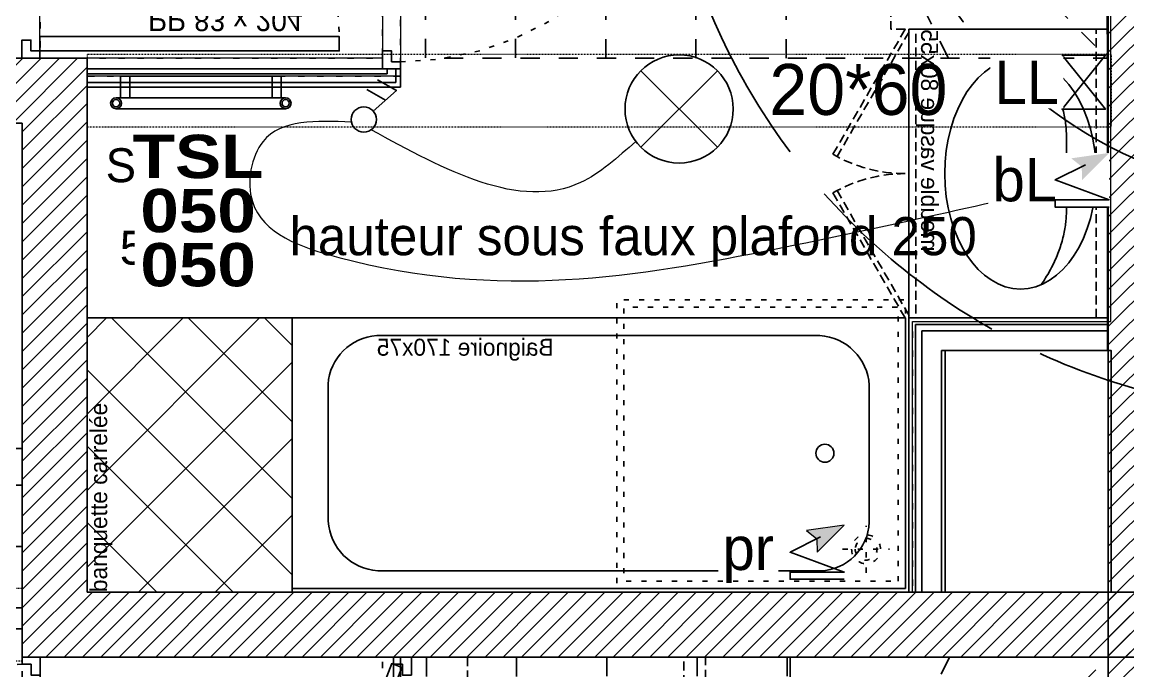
# Model space of a CAD drawing. Header units: centimetres. Extents: x 2648 to 12729, y 1890 to 6224.
# Drawn here: x 6485.9 to 6792.4, y 4130.6 to 4310.4 of the extents above; entities that cross this region are included whole.
import ezdxf

# ---------------------------------------------------------------- set-up
doc = ezdxf.new("R2010")
doc.units = ezdxf.units.CM
for name, pattern in [('ACAD_ISO02W100', [15, 12, -3]), ('Style de ligne -11', [0.347222, 0.20828, -0.138942]), ('Style de ligne -13', [0.147638, 0.098425, -0.049213]), ('Style de ligne -18', [0.164042, 0.054681, -0.109361]), ('Style de ligne -19', [0.166667, 0.055556, -0.111111]), ('Style de ligne -5', [0.20828, 0.069425, -0.138855]), ('VW-01', [0.41656, 0.20828, -0.20828])]:
    doc.linetypes.add(name, pattern=pattern)
for name, color, linetype in [('B amÈnagement intÈrieur_Hatch', 252, 'Continuous'), ('B aménagement intérieur', 252, 'Continuous'), ('B BATI-équipement-sanitaires', 252, 'Continuous'), ('B faience', 252, 'Style de ligne -11'), ('B Faux plafonds', 9, 'Continuous'), ('B GÈnÈral_Hatch', 252, 'Continuous'), ('B Général', 252, 'Continuous'), ('C ANNOTATIONS-prestations', 252, 'Continuous'), ('C ANNOTATIONS-texte', 252, 'Continuous'), ('C ANNOTATIONS-texte surfaces', 252, 'Continuous'), ('D SURFACES-shab', 252, 'Continuous'), ('F REMPLISSAGE-vert clair', 252, 'Continuous'), ('F REMPLISSAGE-vert foncé', 252, 'Continuous'), ('prlm-EAU-EF', 161, 'Continuous'), ('prlm-GT', 242, 'Continuous'), ('prlm-MOD', 64, 'Continuous')]:
    doc.layers.add(name, color=color, linetype=linetype)
for name, color, linetype, lineweight in [('B BATI-structure', 252, 'VW-01', 18), ('prlm-CHAUFF-CONV', 1, 'Continuous', 25), ('prlm-ELEC-CFO', 10, 'Continuous', 25)]:
    doc.layers.add(name, color=color, linetype=linetype, lineweight=lineweight)
doc.layers.add('prlm-ZEROPLOT', color=254, linetype='Continuous', plot=False)
doc.styles.add('Eurostile', font='Eurosti.TTF')
doc.styles.add('Eurostile (italic)', font='Eurostib.TTF')
doc.styles.add('prlm-chauff-rad', font='ariblk.ttf', dxfattribs={"height": 12})
doc.styles.add('prlm-elec-cfo', font='comic.ttf', dxfattribs={"height": 12})
pattern_1 = [(45, (0, 0), (2.4253472, -2.6458333), [])]

# ---------------------------------------------------------------- blocks, each defined once
blk = doc.blocks.new('A 80.Escalier duplex bas BAT A')
at = {"layer": 'B amÈnagement intÈrieur_Hatch', "linetype": 'Continuous'}
blk.add_hatch(color=250, dxfattribs=at).paths.add_polyline_path([(57.67, -31.47), (56.33, -36.46), (54.99, -31.47)])
at = {"layer": 'B aménagement intérieur', "linetype": 'Continuous'}
for p, q in [((-62.67, 14.13), (-62.67, 104)), ((-37.67, 14.13), (-37.67, 104)), ((-12.67, 14.13), (-12.67, 104)), ((12.33, 104.04), (12.33, -13.96)), ((12.33, 14.04), (101.33, 104.04)), ((12.58, 14.16), (57.33, 104.04)), ((12.58, 14.16), (101.33, 59.04)), ((12.33, -13.96), (101.33, -13.96))]:
    blk.add_line(p, q, dxfattribs=at)
at = {"layer": 'B aménagement intérieur', "linetype": 'Continuous', "flags": 128}
for points in [[(-87.67, 104.04), (101.33, 104.04), (101.33, 14.16), (-87.67, 14.16)], [(57.67, -31.47), (56.33, -36.46), (54.99, -31.47)]]:
    blk.add_lwpolyline(points, close=True, dxfattribs=at)
for points in [[(101.33, -58.96), (101.33, 104.04), (12.33, 104.04)], [(-87.67, 59.04), (56.33, 59.04), (56.33, -36.46)]]:
    blk.add_lwpolyline(points, dxfattribs=at)
at = {"layer": 'B aménagement intérieur', "linetype": 'VW-01', "ltscale": 25.4, "flags": 128}
blk.add_lwpolyline([(-87.67, -13.96), (-87.67, -103.96), (101.33, -103.96), (101.33, -58.96), (12.33, -13.96)], close=True, dxfattribs=at)
at = {"layer": 'C ANNOTATIONS-prestations', "linetype": 'VW-01', "ltscale": 25.4}
for p, q in [((-62.67, -13.96), (-62.67, -103.96)), ((-37.67, -103.96), (-37.67, -13.96)), ((-12.67, -103.96), (-12.67, -13.96)), ((12.33, -13.96), (101.33, -103.96)), ((12.33, -103.96), (12.33, -13.96)), ((12.33, -14.09), (57.33, -103.96))]:
    blk.add_line(p, q, dxfattribs=at)
at = {"layer": 'C ANNOTATIONS-prestations', "linetype": 'VW-01', "ltscale": 25.4, "flags": 128}
blk.add_lwpolyline([(56.33, -36.46), (56.33, -58.96), (-87.67, -58.96)], dxfattribs=at)
at = {"layer": 'C ANNOTATIONS-prestations', "attachment_point": 1, "line_spacing_factor": 0.894142, "style": 'Eurostile'}
for s, insert, char_height in [('1', (-87.67, 103.17), 4.71), ('2', (-61.67, 103.17), 4.71), ('3', (-35.84, 103.17), 4.71), ('4', (-9.51, 103.17), 4.71), ('5', (12.33, 103.17), 4.71), ('6', (61.44, 103.17), 4.71), ('7', (98, 80.7), 4.71), ('8', (97, 31.46), 4.71), ('9', (97, 8.78), 4.71), ('10', (92.67, -20.82), 4.706)]:
    blk.add_mtext(s, dxfattribs=dict(at, insert=insert, char_height=char_height))
at = {"layer": 'C ANNOTATIONS-prestations', "insert": (-87.67, 39.53), "char_height": 4.706, "width": 140.2655, "attachment_point": 1, "line_spacing_factor": 0.894142, "style": 'Eurostile'}
blk.add_mtext('escalier 18 hts de 17,8 cm\\Pgiron 25 cm\\PLargeur 90 cm\\P', dxfattribs=at)
blk = doc.blocks.new('A 80.PP 80')
at = {"layer": 'B Général', "flags": 128}
blk.add_lwpolyline([(-43, 2.5), (-43, 85.5), (-39, 85.5), (-39, 2.5)], close=True, dxfattribs=at)
at = {"layer": 'B Général', "linetype": 'Style de ligne -18', "ltscale": 25.4, "flags": 128}
blk.add_lwpolyline([(46, 2.5), (45.27, 13.33), (43.1, 23.98), (39.53, 34.26), (34.61, 44), (28.44, 53.03), (21.1, 61.19), (12.74, 68.35), (3.5, 74.38), (-6.47, 79.18), (-17, 82.67), (-27.91, 84.79), (-39, 85.5)], dxfattribs=at)
at = {"layer": 'B Général', "linetype": 'Continuous', "flags": 128}
for points in [[(-45, 2.5), (-43, 2.5), (-43, 0), (-40, 0), (-40, -2.5), (-45, -2.5)], [(48, 2.5), (46, 2.5), (46, 0), (43, 0), (43, -2.5), (48, -2.5), (48, -2.5), (48, -2.5), (48, 1.79), (48, 1.79)]]:
    blk.add_lwpolyline(points, close=True, dxfattribs=at)
at = {"layer": 'C ANNOTATIONS-prestations', "insert": (-37.5, 32.5), "char_height": 5.8825, "attachment_point": 1, "rotation": 90, "line_spacing_factor": 0.894142, "style": 'Eurostile'}
blk.add_mtext('PP 83 x 204', dxfattribs=at)
blk = doc.blocks.new('A 80.porte 80 demi ouverture')
at = {"layer": 'B Général', "linetype": 'Continuous', "flags": 128}
for points in [[(37.11, 33.79), (38.18, 30.99), (-42.1, 0.17), (-43.18, 2.97)], [(-45, 2.5), (-43, 2.5), (-43, 0), (-40, 0), (-40, -2.5), (-45, -2.5)], [(45, 2.5), (43, 2.5), (43, 0), (40, 0), (40, -2.5), (45, -2.5), (45, -2.5), (45, -2.5), (45, 1.79)]]:
    blk.add_lwpolyline(points, close=True, dxfattribs=at)
at = {"layer": 'B Général', "linetype": 'Continuous'}
blk.add_arc((-43, 2.5), 86, 0, 19.3349, dxfattribs=at)
at = {"layer": 'C ANNOTATIONS-prestations', "insert": (-23.84, 5.78), "char_height": 7.059, "attachment_point": 1, "rotation": 21, "line_spacing_factor": 0.894142, "style": 'Eurostile'}
blk.add_mtext('PP 80 x 204\\P', dxfattribs=at)
blk = doc.blocks.new('A 80.Lave Linge')
at = {"layer": 'B Général', "linetype": 'Style de ligne -13', "ltscale": 25.4, "flags": 128}
blk.add_lwpolyline([(-29.47, 30), (-29.47, 36), (30.53, 36), (30.53, 30)], dxfattribs=at)
blk.add_lwpolyline([(-29.47, 30), (30.53, 30), (30.53, -30), (-29.47, -30)], close=True, dxfattribs=at)
at = {"layer": 'B Général', "insert": (0, 0), "char_height": 7.059, "attachment_point": 5, "line_spacing_factor": 0.894142, "style": 'Eurostile'}
blk.add_mtext('LL', dxfattribs=at)
blk = doc.blocks.new('A 80.Sèche-serviette')
at = {"layer": 'B GÈnÈral_Hatch', "linetype": 'Continuous'}
h = blk.add_hatch(dxfattribs=at)
h.set_pattern_fill('H_BARDAGE V 150', color=256, style=0, pattern_type=2)
h.set_pattern_definition([(90, (0, 3.493), (17, 0), [])])
h.paths.add_polyline_path([(-25, 8.4925), (25, 8.4925), (25, -1.5075), (-25, -1.5075)])
at = {"layer": 'B Général', "linetype": 'Continuous', "flags": 128}
blk.add_lwpolyline([(-25, 8.4925), (25, 8.4925), (25, -1.5075), (-25, -1.5075)], close=True, dxfattribs=at)
at = {"layer": 'C ANNOTATIONS-prestations', "insert": (25, -8.4925), "char_height": 4.706, "width": 50, "attachment_point": 9, "line_spacing_factor": 0.894142, "style": 'Eurostile'}
blk.add_mtext('SS 50x10', dxfattribs=at)
blk = doc.blocks.new('A 80.Groupe-11-1')
at = {"layer": 'B Général', "linetype": 'Continuous'}
for p, q in [((6485.89, 4134.39), (6490.89, 4134.39)), ((6593.81, 4134.39), (6588.81, 4134.39))]:
    blk.add_line(p, q, dxfattribs=at)
at = {"layer": 'D SURFACES-shab', "flags": 128}
for points in [[(6588.81, 4134.39), (6490.89, 4134.39), (6490.89, 3926.39), (6598.81, 3926.39), (6598.81, 4016.26), (6588.81, 4016.26)], [(6698.81, 4134.39), (6698.81, 4044.39), (6590.81, 4044.39), (6590.81, 4134.39)]]:
    blk.add_lwpolyline(points, close=True, dxfattribs=at)
at = {"layer": 'B aménagement intérieur'}
for name, p, rotation in [('A 80.Sèche-serviette', (6477.4, 4167.2), 270), ('A 80.PP 80', (6488.39, 4086.39), 90)]:
    blk.add_blockref(name, p, dxfattribs=dict(at, rotation=rotation))
at = {"layer": 'B aménagement intérieur', "xscale": -1}
for name, p, rotation in [('A 80.porte 80 demi ouverture', (6591.31, 4089.39), 90), ('A 80.Lave Linge', (6639.31, 4103.86), 270)]:
    blk.add_blockref(name, p, dxfattribs=dict(at, rotation=rotation))
at = {"layer": 'B Général', "xscale": -1, "rotation": 180}
blk.add_blockref('A 80.Escalier duplex bas BAT A', (6685.64, 4030.42), dxfattribs=at)
blk = doc.blocks.new('xi.TSL-050-050')
at = {"layer": 'prlm-CHAUFF-CONV', "linetype": 'ByBlock', "lineweight": -2}
h = blk.add_hatch(color=0, dxfattribs=at)
edge = h.paths.add_edge_path()
edge.add_arc((-23.5, 7.5), 1.5, 0, 360)
edge = h.paths.add_edge_path(flags=17)
edge.add_arc((-23.5, 7.5), 1, 0, 360)
edge = h.paths.add_edge_path()
edge.add_arc((23.5, 7.5), 1.5, 0, 360)
edge = h.paths.add_edge_path(flags=17)
edge.add_arc((23.5, 7.5), 1, 0, 360)
at = {"layer": 'prlm-CHAUFF-CONV', "color": 0, "linetype": 'ByBlock', "lineweight": -2, "flags": 128}
for points in [[(23.5, 9), (-23.5, 9)], [(23.5, 6), (-23.5, 6)]]:
    blk.add_lwpolyline(points, dxfattribs=at)
at = {"layer": 'prlm-CHAUFF-CONV', "color": 0, "linetype": 'ByBlock', "lineweight": -2}
for points in [[(-19.73, 0), (-22.27, 0), (-22.27, 6), (-19.73, 6)], [(19.73, 0), (22.27, 0), (22.27, 6), (19.73, 6)]]:
    blk.add_lwpolyline(points, close=True, dxfattribs=at)
for centre, radius in [((-23.5, 7.5), 1.5), ((-23.5, 7.5), 1), ((23.5, 7.5), 1.5), ((23.5, 7.5), 1)]:
    blk.add_circle(centre, radius, dxfattribs=at)
at = {"layer": 'prlm-ZEROPLOT', "linetype": 'ByBlock', "lineweight": -2, "flags": 128}
blk.add_lwpolyline([(-21, 0), (21, 0)], dxfattribs=at)
blk = doc.blocks.new('xi.PTCE')
at = {"layer": 'prlm-ELEC-CFO', "color": 0}
for points in [[(-10.61, 10.61), (10.61, -10.61)], [(10.61, 10.61), (-10.61, -10.61)]]:
    blk.add_lwpolyline(points, dxfattribs=at)
at = {"layer": 'prlm-ELEC-CFO', "color": 0, "linetype": 'ByBlock'}
blk.add_circle((0, 0), 15, dxfattribs=at)
blk = doc.blocks.new('xi.dchrob')
at = {"layer": 'prlm-ZEROPLOT', "color": 253, "linetype": 'ACAD_ISO02W100', "ltscale": 5}
for radius in [180, 120]:
    blk.add_circle((13.38, 0), radius, dxfattribs=at)
blk = doc.blocks.new('xi.LLrob')
at = {"layer": 'prlm-EAU-EF', "color": 0}
blk.add_lwpolyline([(-6, 7.5), (6, 7.5), (-6, -7.5), (6, -7.5)], close=True, dxfattribs=at)
blk = doc.blocks.new('xi.DA')
at = {"layer": 'prlm-ELEC-CFO', "color": 0}
for points in [[(0.61, -1.67), (7.04, 4.05), (1.81, 7.01)], [(4.05, 1.39), (-1.17, 4.34)]]:
    blk.add_lwpolyline(points, dxfattribs=at)
blk.add_circle((-2, -4), 3.5, dxfattribs=at)
blk = doc.blocks.new('xi.BL')
at = {"color": 0, "lineweight": 5}
blk.add_wipeout([(-7.5, -7.5), (7.5, -7.5), (7.5, 7.5), (-7.5, 7.5)], dxfattribs=at).dxf.layer = 'prlm-ELEC-CFO'
at = {"layer": 'prlm-ELEC-CFO', "lineweight": 5}
blk.add_hatch(color=0, dxfattribs=at).paths.add_polyline_path([(-3, 6), (-0.1, 3.7), (0, 0), (7.5, 7.5)])
at = {"layer": 'prlm-ELEC-CFO', "color": 0}
blk.add_lwpolyline([(0.95, 4.23), (-7.5, 0), (7.5, -5.5), (-7.5, -5.5), (-7.5, -7.5), (7.5, -7.5)], dxfattribs=at)
blk = doc.blocks.new('A 80.Groupe-3-1')
at = {"layer": 'B Général', "linetype": 'Continuous'}
for centre, major_axis, ratio in [((0, -24.07), (32, 0), 0.65625), ((0, -6.97), (1.5, 0), 1), ((0, -17.15), (2.5, 0), 1)]:
    blk.add_ellipse(centre, major_axis=major_axis, ratio=ratio, dxfattribs=at)
for points in [[(-30.82, -18.37), (-20.7, -11.37), (-9.74, -11.32), (-4.71, -11.3), (0, -11.3)], [(30.82, -18.37), (20.7, -11.37), (9.74, -11.32), (4.71, -11.3), (0, -11.3)]]:
    blk.add_open_spline(points, degree=2, knots=[0, 0, 0, 1, 1, 2, 2, 2], dxfattribs=at)
blk.add_open_spline([(-30.45, -17.59), (-30.5, -17.61), (-30.55, -17.64)], degree=2, dxfattribs=at)
blk = doc.blocks.new('A 80.meuble vasque 80x60')
at = {"layer": 'B BATI-équipement-sanitaires', "linetype": 'Style de ligne -13', "ltscale": 25.4, "flags": 128}
for points in [[(-40, -3.07), (40, -3.07), (40, -53.07), (-40, -53.07)], [(-40, -56.07), (-5.36, -76.07), (-4.71, -74.94), (-39.35, -54.94)], [(40, -56.07), (5.36, -76.07), (4.71, -74.94), (39.35, -54.94)]]:
    blk.add_lwpolyline(points, close=True, dxfattribs=at)
at = {"layer": 'B BATI-équipement-sanitaires', "linetype": 'Style de ligne -13', "ltscale": 25.4}
for centre, start, end in [((-40, -56.07), 330, 0), ((40, -56.07), 180, 210)]:
    blk.add_arc(centre, 40, start, end, dxfattribs=at)
at = {"layer": 'B Général', "flags": 128}
blk.add_lwpolyline([(-40, 0), (40, 0), (40, -55), (-40, -55)], close=True, dxfattribs=at)
at = {"layer": 'B Général'}
blk.add_blockref('A 80.Groupe-3-1', (0, 0), dxfattribs=at)
at = {"layer": 'C ANNOTATIONS-prestations', "insert": (40, -53.07), "char_height": 4.706, "width": 80, "attachment_point": 9, "line_spacing_factor": 0.894142, "style": 'Eurostile'}
blk.add_mtext('meuble vasque 80x55', dxfattribs=at)
blk = doc.blocks.new('A 80.Groupe-4-1')
at = {"layer": 'B Général', "linetype": 'Style de ligne -19', "ltscale": 25.4}
for p, q in [((-29.11, -35.61), (-29.11, -22.61)), ((-22.61, -29.11), (-35.61, -29.11))]:
    blk.add_line(p, q, dxfattribs=at)
at = {"layer": 'B Général', "linetype": 'Style de ligne -19', "ltscale": 25.4, "flags": 128}
for points in [[(-40, -40), (-40, 40), (40, 40), (40, -40)], [(-38, -38), (-38, 38), (38, 38), (38, -38)]]:
    blk.add_lwpolyline(points, close=True, dxfattribs=at)
at = {"layer": 'B Général', "linetype": 'Style de ligne -19', "ltscale": 25.4}
for radius in [4, 3]:
    blk.add_circle((-29.11, -29.11), radius, dxfattribs=at)
blk = doc.blocks.new('A 80.Douche pointillée')
at = {"layer": 'B Général'}
blk.add_blockref('A 80.Groupe-4-1', (0, 0), dxfattribs=at)
blk = doc.blocks.new('A 80.Baignoire 75_170')
at = {"layer": 'B faience', "lineweight": 18, "flags": 128}
blk.add_lwpolyline([(-85, 38.5), (-85, -37.5), (86, -37.5)], dxfattribs=at)
at = {"layer": 'B Général', "linetype": 'Continuous', "flags": 128}
blk.add_lwpolyline([(-84, -36.5), (-84, 38.5), (86, 38.5), (86, -36.5)], close=True, dxfattribs=at)
blk.add_lwpolyline([(-74, -17.85), (-74, 19.85, -0.379059), (-60.25, 33.6), (62.5, 33.6, -0.377778), (76, 20.1), (76, -17.85, -0.374545), (62.25, -31.6), (-60.5, -31.6, -0.392593), (-74, -18.1)], format="xyb", close=True, dxfattribs=at)
at = {"layer": 'B Général', "linetype": 'Continuous'}
blk.add_circle((-61.7, 1), 2.5, dxfattribs=at)
at = {"layer": 'B Général'}
blk.add_blockref('A 80.Douche pointillée', (-44, 3.5), dxfattribs=at)
at = {"layer": 'C ANNOTATIONS-prestations', "insert": (62.5, 26.61), "char_height": 4.706, "width": 80, "attachment_point": 9, "line_spacing_factor": 0.894142, "style": 'Eurostile'}
blk.add_mtext('Baignoire 170x75', dxfattribs=at)
blk = doc.blocks.new('xi.PR')
at = {"layer": 'prlm-ELEC-CFO', "lineweight": 5}
blk.add_hatch(color=0, dxfattribs=at).paths.add_polyline_path([(-3, 6), (-0.1, 3.7), (0, 0), (7.5, 7.5)])
at = {"layer": 'prlm-ELEC-CFO', "color": 0, "lineweight": 5, "flags": 128}
blk.add_lwpolyline([(-3, 6), (-0.1, 3.7), (0, 0), (7.5, 7.5)], close=True, dxfattribs=at)
at = {"layer": 'prlm-ELEC-CFO', "color": 0}
blk.add_lwpolyline([(0.95, 4.23), (-7.5, 0), (7.5, -5.5), (-7.5, -5.5), (-7.5, -7.5), (7.5, -7.5)], dxfattribs=at)

msp = doc.modelspace()

# ---------------------------------------------------------------- hatches: boundary and pattern name
at = {"layer": 'B GÈnÈral_Hatch', "linetype": 'Continuous'}
h = msp.add_hatch(dxfattribs=at)
h.set_pattern_fill('50_BETON', color=256, style=0, pattern_type=2)
h.set_pattern_definition(pattern_1)
h.paths.add_polyline_path([(6786.972, 3541.389), (6806.972, 3541.389), (6806.972, 4895.389), (6786.972, 4895.389)])
h = msp.add_hatch(dxfattribs=at)
h.set_pattern_fill('50_BETON', color=256, style=0, pattern_type=2)
h.set_pattern_definition(pattern_1)
h.paths.add_polyline_path([(6503.888, 4300.389), (6225.888, 4300.389), (6225.888, 4282.389), (6485.888, 4282.389)])
h = msp.add_hatch(dxfattribs=at)
h.set_pattern_fill('50_BETON', color=256, style=0, pattern_type=2)
h.set_pattern_definition(pattern_1)
h.paths.add_polyline_path([(6503.888, 4300.389), (6485.888, 4282.389), (6485.888, 4134.389), (6503.888, 4152.389)])
h = msp.add_hatch(dxfattribs=at)
h.set_pattern_fill('FAIENCE 15X15', color=256, angle=135, style=0, pattern_type=2)
h.set_pattern_definition([(135, (6541.856, 4154.888), (9.8784, 11.288), []), (45, (6541.856, 4154.888), (-10.8173, 10.3916), [])])
h.paths.add_polyline_path([(6503.888, 4152.389), (6503.888, 4228.389), (6560.709, 4228.389), (6560.709, 4152.389)])
h = msp.add_hatch(dxfattribs=at)
h.set_pattern_fill('50_BETON', color=256, style=0, pattern_type=2)
h.set_pattern_definition(pattern_1)
h.paths.add_polyline_path([(6503.888, 4152.389), (6485.888, 4134.389), (6796.972, 4134.389), (6796.972, 4152.389)])

# ---------------------------------------------------------------- linework, layer by layer
at = {"layer": 'B aménagement intérieur', "linetype": 'Continuous'}
for p, q in [((6585.811, 4297.389), (6503.888, 4297.389)), ((6590.811, 4292.389), (6503.888, 4292.389))]:
    msp.add_line(p, q, dxfattribs=at)
at = {"layer": 'B BATI-structure', "flags": 128}
for points in [[(6503.888, 4281.389), (6787.811, 4281.389), (6787.811, 4301.389), (6503.888, 4301.389)], [(5931.888, 4133.389), (6485.888, 4133.389), (6485.888, 4153.389), (5931.888, 4153.389)]]:
    msp.add_lwpolyline(points, close=True, dxfattribs=at)
at = {"layer": 'B Faux plafonds', "linetype": 'Style de ligne -5', "ltscale": 25.4, "flags": 128}
for points in [[(6490.888, 4574.889), (6490.852, 4300.389), (6585.775, 4300.389), (6585.788, 4395.387), (6585.811, 4395.387), (6585.811, 4508.387), (6585.803, 4508.387), (6585.811, 4574.889)], [(6590.811, 4390.387), (6590.811, 4295.389), (6503.888, 4295.389), (6503.888, 4152.389), (6732.709, 4152.389), (6732.709, 4228.389), (6786.698, 4228.389), (6786.698, 4390.387)], [(6786.777, 3551.389), (6786.777, 3921.389), (6485.888, 3921.389), (6485.888, 4282.389), (6225.888, 4282.389), (6226.49, 4127.408), (6281.428, 4127.458), (6280.791, 4036.469), (6225.853, 4036.419), (6225.888, 3551.389)], [(6490.888, 4134.389), (6490.852, 3926.389), (6585.775, 3926.389), (6585.788, 3998.373), (6585.811, 3998.373), (6585.811, 4083.998), (6585.803, 4083.998), (6585.811, 4134.389)]]:
    msp.add_lwpolyline(points, close=True, dxfattribs=at)
at = {"layer": 'B Général', "linetype": 'Continuous', "lineweight": 18}
for p, q in [((6786.972, 3541.389), (6786.972, 4895.389)), ((6225.888, 4300.389), (6503.888, 4300.389)), ((6503.888, 4300.389), (6503.888, 4152.389)), ((6225.888, 4282.389), (6485.888, 4282.389)), ((6485.888, 4282.389), (6485.888, 4134.389)), ((6503.888, 4152.389), (6796.972, 4152.389)), ((6485.888, 4134.389), (6796.972, 4134.389))]:
    msp.add_line(p, q, dxfattribs=at)
at = {"layer": 'B Général', "linetype": 'Continuous'}
for p, q in [((6786.972, 3541.389), (6786.972, 4895.389)), ((6225.888, 4300.389), (6503.888, 4300.389)), ((6485.811, 4300.389), (6490.811, 4300.389)), ((6503.888, 4300.389), (6503.888, 4152.389)), ((6585.811, 4297.389), (6585.811, 4297.387)), ((6590.811, 4297.387), (6585.811, 4297.387)), ((6590.811, 4292.389), (6590.811, 4297.387)), ((6225.888, 4282.389), (6485.888, 4282.389)), ((6485.888, 4282.389), (6485.888, 4134.389)), ((6731.709, 4152.389), (6731.709, 4228.389)), ((6731.709, 4228.389), (6786.711, 4228.389)), ((6786.711, 4219.389), (6786.711, 4228.389)), ((6740.709, 4152.389), (6740.709, 4219.389)), ((6740.709, 4219.389), (6786.711, 4219.389)), ((6503.888, 4152.389), (6796.972, 4152.389)), ((6485.888, 4134.389), (6796.972, 4134.389))]:
    msp.add_line(p, q, dxfattribs=at)
at = {"layer": 'B Général', "linetype": 'Continuous', "flags": 128}
msp.add_lwpolyline([(6503.888, 4152.389), (6503.888, 4228.389), (6560.709, 4228.389), (6560.709, 4152.389)], close=True, dxfattribs=at)
at = {"layer": 'D SURFACES-shab', "lineweight": 18, "flags": 128}
for points in [[(6585.811, 4300.389), (6503.888, 4300.389), (6490.811, 4300.389), (6490.811, 4574.889), (6585.811, 4574.889)], [(6503.888, 4152.389), (6543.888, 4152.389), (6732.709, 4152.389), (6732.709, 4227.389), (6787.703, 4227.389), (6787.699, 4300.5), (6787.675, 4390.387), (6590.811, 4390.387), (6590.811, 4295.389), (6503.888, 4295.389)]]:
    msp.add_lwpolyline(points, close=True, dxfattribs=at)
at = {"layer": 'F REMPLISSAGE-vert clair'}
for p, q in [((6587.111, 4296.089), (6587.111, 4297.387)), ((6589.511, 4293.689), (6589.511, 4297.387)), ((6587.111, 4296.089), (6503.888, 4296.089)), ((6589.511, 4293.689), (6503.888, 4293.689)), ((6733.509, 4152.389), (6733.509, 4226.589)), ((6733.509, 4226.589), (6786.711, 4226.589)), ((6735.309, 4152.389), (6735.309, 4224.789)), ((6735.309, 4152.389), (6735.309, 4224.789)), ((6735.309, 4224.789), (6786.711, 4224.789)), ((6735.309, 4224.789), (6786.711, 4224.789))]:
    msp.add_line(p, q, dxfattribs=at)
at = {"layer": 'F REMPLISSAGE-vert clair', "linetype": 'Continuous'}
for p, q in [((6740.709, 4152.389), (6740.709, 4219.389)), ((6740.709, 4219.389), (6786.711, 4219.389))]:
    msp.add_line(p, q, dxfattribs=at)
at = {"layer": 'F REMPLISSAGE-vert foncé', "linetype": 'Continuous'}
for p, q in [((6585.811, 4297.389), (6503.888, 4297.389)), ((6585.811, 4297.389), (6585.811, 4297.387)), ((6590.811, 4292.389), (6590.811, 4297.387)), ((6590.811, 4292.389), (6503.888, 4292.389)), ((6731.709, 4152.389), (6731.709, 4228.389)), ((6731.709, 4228.389), (6786.711, 4228.389))]:
    msp.add_line(p, q, dxfattribs=at)
at = {"layer": 'F REMPLISSAGE-vert foncé'}
for p, q in [((6587.111, 4296.089), (6587.111, 4297.387)), ((6589.511, 4293.689), (6589.511, 4297.387)), ((6587.111, 4296.089), (6503.888, 4296.089)), ((6589.511, 4293.689), (6503.888, 4293.689)), ((6733.509, 4152.389), (6733.509, 4226.589)), ((6733.509, 4226.589), (6786.711, 4226.589))]:
    msp.add_line(p, q, dxfattribs=at)
at = {"layer": 'prlm-ELEC-CFO', "lineweight": 13}
msp.add_spline([(6655.98, 4277.334), (6640.699, 4265.931), (6582.609, 4280.532)], degree=3, dxfattribs=at)
at = {"layer": 'prlm-GT'}
msp.add_lwpolyline([(6787.72, 4152.389), (6741.709, 4152.389), (6741.709, 4219.389), (6787.72, 4219.389)], close=True, dxfattribs=at)

# ---------------------------------------------------------------- block references
at = {"layer": 'B aménagement intérieur', "xscale": -1}
for name, p, rotation in [('A 80.PP 80', (6488.311, 4345.389), 270), ('A 80.Lave Linge', (6756.164, 4344.389), 180), ('A 80.meuble vasque 80x60', (6786.711, 4268.389), 270)]:
    msp.add_blockref(name, p, dxfattribs=dict(at, rotation=rotation))
at = {"layer": 'B aménagement intérieur', "rotation": 270}
msp.add_blockref('A 80.PP 80', (6588.311, 4345.387), dxfattribs=at)
at = {"layer": 'B aménagement intérieur'}
msp.add_blockref('A 80.Groupe-11-1', (0, 0), dxfattribs=at)
at = {"layer": 'B aménagement intérieur', "xscale": -1}
msp.add_blockref('A 80.Baignoire 75_170', (6646.709, 4189.889), dxfattribs=at)
at = {"layer": 'B Général'}
msp.add_blockref('A 80.Escalier duplex bas BAT A', (6685.34, 4404.352), dxfattribs=at)
at = {"layer": 'prlm-CHAUFF-CONV', "rotation": 179.9999999999984}
msp.add_blockref('xi.TSL-050-050', (6535.431, 4295.389), dxfattribs=at)
at = {"layer": 'prlm-EAU-EF'}
msp.add_blockref('xi.LLrob', (6780.142, 4293.707), dxfattribs=at)
at = {"layer": 'prlm-ELEC-CFO'}
for name, p in [('xi.PTCE', (6668.001, 4286.305)), ('xi.DA', (6582.587, 4287.389)), ('xi.PR', (6706.281, 4163.455))]:
    msp.add_blockref(name, p, dxfattribs=at)
at = {"layer": 'prlm-MOD', "rotation": 270}
msp.add_blockref('xi.dchrob', (6842.932, 4395.603), dxfattribs=at)

# ---------------------------------------------------------------- texts
at = {"layer": 'B BATI-structure', "insert": (6717.689, 4298.785), "char_height": 14.118, "width": 80.46836, "attachment_point": 2, "rotation": 0, "line_spacing_factor": 0.894142, "style": 'Eurostile'}
msp.add_mtext('20*60', dxfattribs=at)
at = {"layer": 'C ANNOTATIONS-prestations', "insert": (6560, 4242.568), "char_height": 10.5885, "width": 216.38892, "attachment_point": 7, "line_spacing_factor": 0.894142, "style": 'Eurostile (italic)'}
msp.add_mtext('hauteur sous faux plafond {\\fEurostile|b0|i0|c0|p0;250}', dxfattribs=at)
at = {"layer": 'C ANNOTATIONS-prestations', "insert": (6510.873, 4152.389), "char_height": 4.706, "width": 71.76145, "attachment_point": 7, "rotation": 90, "line_spacing_factor": 0.894142, "style": 'Eurostile'}
msp.add_mtext('banquette carrelée', dxfattribs=at)
at = {"layer": 'C ANNOTATIONS-texte', "insert": (6522, 4265.877), "char_height": 9.412, "attachment_point": 8, "line_spacing_factor": 0.894142, "style": 'Eurostile'}
msp.add_mtext('SDB', dxfattribs=at)
at = {"layer": 'C ANNOTATIONS-texte surfaces', "insert": (6531.057, 4258.234), "char_height": 9.412, "attachment_point": 2, "line_spacing_factor": 0.894142, "style": 'Eurostile'}
msp.add_mtext('5,5 m{\\H0.6667x;\\S2^ ;}', dxfattribs=at)

# ---------------------------------------------------------------- next in the draw order: texts
at = {"layer": 'prlm-CHAUFF-CONV', "lineweight": 20, "insert": (6534.663, 4258.059), "char_height": 12, "width": 32.8236, "attachment_point": 5, "line_spacing_factor": 0.75, "style": 'prlm-chauff-rad', "bg_fill": 3, "box_fill_scale": 1.1, "bg_fill_color": 256, "bg_fill_transparency": 0}
msp.add_mtext('TSL\\P050\\P050', dxfattribs=at)
at = {"layer": 'prlm-EAU-EF', "lineweight": 20, "insert": (6764.395, 4293.704), "char_height": 12, "attachment_point": 5, "line_spacing_factor": 0.8, "style": 'prlm-elec-cfo', "bg_fill": 3, "box_fill_scale": 1.1, "bg_fill_color": 256, "bg_fill_transparency": 0}
msp.add_mtext('LL', dxfattribs=at)
at = {"layer": 'prlm-ELEC-CFO', "lineweight": 20, "insert": (6687.182, 4162.719), "char_height": 12, "attachment_point": 5, "line_spacing_factor": 0.8, "style": 'prlm-elec-cfo', "bg_fill": 3, "box_fill_scale": 1.1, "bg_fill_color": 256, "bg_fill_transparency": 0}
msp.add_mtext('pr', dxfattribs=at)

# ---------------------------------------------------------------- next in the draw order: linework, layer by layer
at = {"layer": 'prlm-ELEC-CFO', "lineweight": 13}
msp.add_spline([(6577.167, 4282.644), (6552.679, 4277.308), (6549.712, 4260.651), (6573.683, 4245.135), (6695.367, 4247.645), (6778.926, 4265.899)], degree=3, dxfattribs=at)

# ---------------------------------------------------------------- next in the draw order: texts
at = {"layer": 'prlm-ELEC-CFO', "lineweight": 20, "insert": (6763.814, 4266.624), "char_height": 12, "attachment_point": 5, "line_spacing_factor": 0.8, "style": 'prlm-elec-cfo', "bg_fill": 3, "box_fill_scale": 1.1, "bg_fill_color": 256, "bg_fill_transparency": 0}
msp.add_mtext('bL', dxfattribs=at)

# ---------------------------------------------------------------- next in the draw order: block references
at = {"layer": 'prlm-ELEC-CFO'}
msp.add_blockref('xi.BL', (6779.696, 4266.627), dxfattribs=at)

doc.saveas('drawing.dxf')
